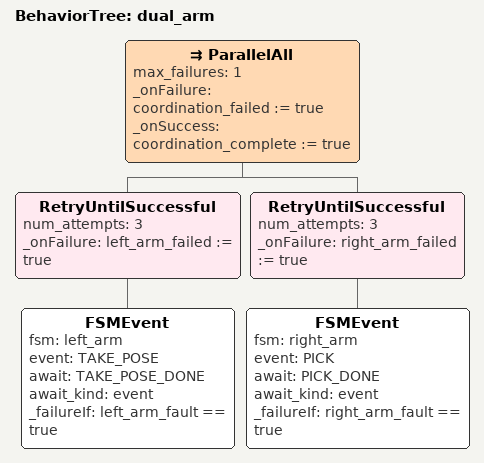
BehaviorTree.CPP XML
<?xml version="1.0" encoding="UTF-8"?>
<root BTCPP_format="4" main_tree_to_execute="dual_arm">
  <BehaviorTree ID="dual_arm">
    <ParallelAll max_failures="1" _onFailure="coordination_failed := true" _onSuccess="coordination_complete := true">
      <RetryUntilSuccessful num_attempts="3" _onFailure="left_arm_failed := true">
        <FSMEvent fsm="left_arm" event="TAKE_POSE" await="TAKE_POSE_DONE" await_kind="event" _failureIf="left_arm_fault == true" />
      </RetryUntilSuccessful>
      <RetryUntilSuccessful num_attempts="3" _onFailure="right_arm_failed := true">
        <FSMEvent fsm="right_arm" event="PICK" await="PICK_DONE" await_kind="event" _failureIf="right_arm_fault == true" />
      </RetryUntilSuccessful>
    </ParallelAll>
  </BehaviorTree>
</root>
